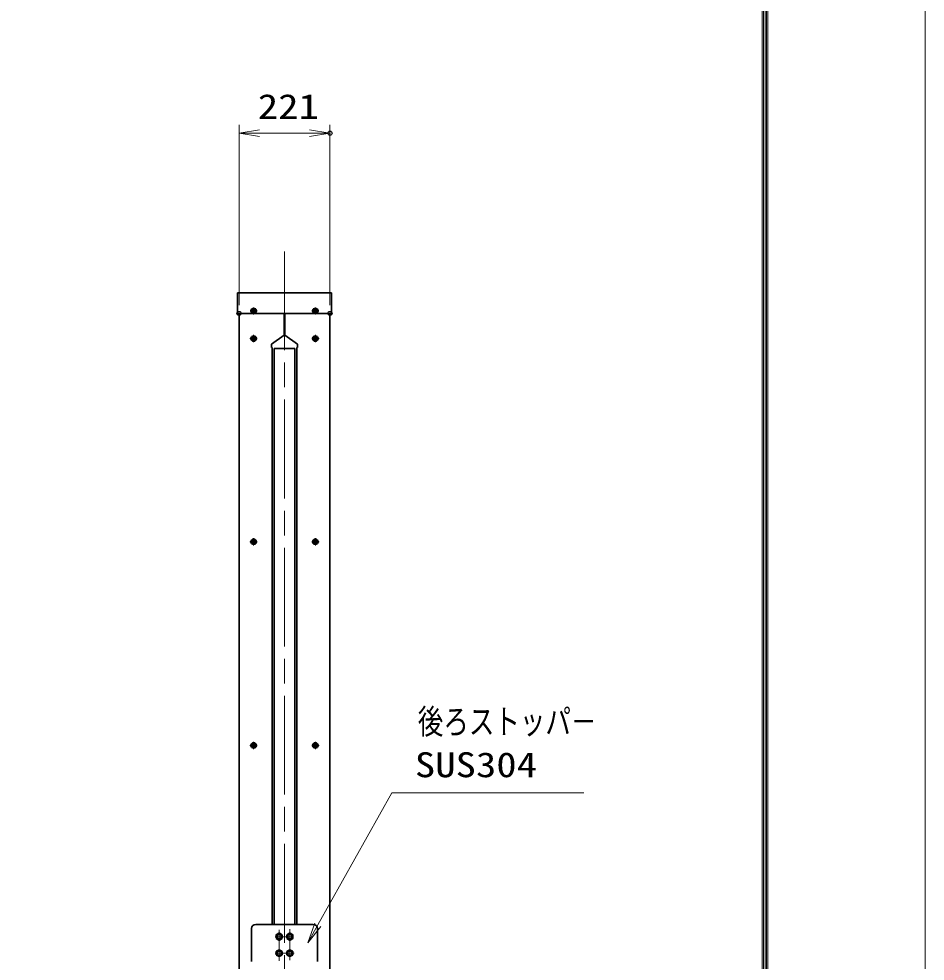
# Model space of a CAD drawing. Units: millimetres at full size, sheet at 1:20; details may follow other scales. Extents: x -5940 to 5940, y -4200 to 4200.
# Drawn here: x 3738 to 5940, y -959 to 1332 of the extents above; entities that cross this region are included whole.
import ezdxf
from ezdxf.enums import TextEntityAlignment as Align

# ---------------------------------------------------------------- set-up
doc = ezdxf.new("R2010")
doc.units = ezdxf.units.MM
doc.header["$LTSCALE"] = 20
doc.header["$PDMODE"] = 32
doc.header["$PDSIZE"] = 10
doc.linetypes.add('USER1', pattern=[18, 12, -1.5, 3, -1.5])
doc.linetypes.add('USER2', pattern=[9, 6, -0.75, 1.5, -0.75])
for name, color, linetype, lineweight in [('0-0_D-TTL', 7, 'Continuous', 18), ('0-1_軸線', 200, 'USER1', 15), ('0-2_寸法線', 4, 'Continuous', 18), ('0-3_0', 7, 'Continuous', 18), ('0-5_外形線', 7, 'Continuous', 35), ('0-9_AM_0N', 7, 'Continuous', 50)]:
    doc.layers.add(name, color=color, linetype=linetype, lineweight=lineweight)
doc.layers.add('0-4_Defpoints', color=7, linetype='Continuous')
doc.styles.add('ＭＳ ゴシック', font='')
doc.styles.get('ＭＳ ゴシック').set_extended_font_data('MS Gothic')

# ---------------------------------------------------------------- blocks, each defined once
blk = doc.blocks.new('_Open')
at = {"layer": '0-3_0'}
blk.add_line((-20, 3.333), (0, 0), dxfattribs=at)
blk.add_lwpolyline([(-20, -3.333), (0, 0), (-20, 0)], dxfattribs=at)
blk = doc.blocks.new('U10')
at = {"layer": '0-9_AM_0N'}
blk.add_lwpolyline([(671075.8, 427831.9), (671205.8, 427756.9), (671335.8, 427831.9), (671335.8, 427982), (671205.8, 428057.1), (671075.8, 427982)], close=True, dxfattribs=at)
blk.add_circle((671205.8, 427907), 130, dxfattribs=at)
blk = doc.blocks.new('U11')
at = {"layer": '0-9_AM_0N'}
blk.add_lwpolyline([(670555.8, 427831.9), (670685.8, 427756.9), (670815.8, 427831.9), (670815.8, 427982), (670685.8, 428057.1), (670555.8, 427982)], close=True, dxfattribs=at)
blk.add_circle((670685.8, 427907), 130, dxfattribs=at)
blk = doc.blocks.new('U12')
at = {"layer": '0-9_AM_0N'}
blk.add_lwpolyline([(671075.8, 428631.9), (671205.8, 428556.9), (671335.8, 428631.9), (671335.8, 428782), (671205.8, 428857.1), (671075.8, 428782)], close=True, dxfattribs=at)
blk.add_circle((671205.8, 428707), 130, dxfattribs=at)
blk = doc.blocks.new('S14')
at = {"layer": '0-2_寸法線'}
for points in [[(7040929.9, 2436945.4), (7031605.9, 2436945.4), (7028013.6, 2430521.6), (7027525.5, 2429648.8)], [(7027868.2, 2430603), (7027525.5, 2429648.8), (7028159.1, 2430440.3)]]:
    blk.add_lwpolyline(points, dxfattribs=at)
at = {"layer": '0-2_寸法線', "color": 254, "style": 'ＭＳ ゴシック'}
for s, width, p in [('後ろストッパ－', 0.75, (7032865.9, 2439442.2)), ('SUS304', 1.2, (7032721.9, 2437342.2))]:
    blk.add_text(s, height=1212, dxfattribs=dict(at, width=width)).set_placement(p, align=Align.BOTTOM_LEFT)

msp = doc.modelspace()

# ---------------------------------------------------------------- linework, layer by layer
at = {"layer": '0-0_D-TTL'}
for points in [[(-5940, -4200), (5940, -4200), (5940, 4200), (-5940, 4200)], [(-5558.14, 3889.71), (5558.14, 3889.71), (5558.14, -3888.86), (-5558.14, -3888.86)], [(-5554.61, 3886.18), (5554.61, 3886.18), (5554.61, -3885.32), (-5554.61, -3885.32)], [(-5551.07, 3882.64), (5551.07, 3882.64), (5551.07, -3881.79), (-5551.07, -3881.79)], [(-5547.54, 3879.11), (5547.54, 3879.11), (5547.54, -3878.25), (-5547.54, -3878.25)], [(-5544, 3875.57), (5544, 3875.57), (5544, -3874.71), (-5544, -3874.71)]]:
    msp.add_lwpolyline(points, close=True, dxfattribs=at)
at = {"layer": '0-1_軸線'}
for p, q in [((4383.65, 766.16), (4383.65, -1283.26)), ((4308.65, 554.5), (4299.75, 554.5)), ((4308.65, 554.5), (4308.65, 563.4)), ((4308.65, 554.5), (4317.56, 554.5)), ((4308.65, 554.5), (4308.65, 545.59)), ((4458.65, 554.5), (4449.75, 554.5)), ((4458.65, 554.5), (4458.65, 563.4)), ((4458.65, 554.5), (4467.56, 554.5)), ((4458.65, 554.5), (4458.65, 545.59)), ((4308.65, 60.7), (4308.65, 69.6)), ((4458.65, 60.7), (4458.65, 69.6)), ((4308.65, 60.7), (4299.75, 60.7)), ((4308.65, 60.7), (4317.56, 60.7)), ((4308.65, 60.7), (4308.65, 51.79)), ((4458.65, 60.7), (4449.75, 60.7)), ((4458.65, 60.7), (4467.56, 60.7)), ((4458.65, 60.7), (4458.65, 51.79)), ((4308.65, -434.3), (4299.75, -434.3)), ((4308.65, -434.3), (4308.65, -425.4)), ((4308.65, -434.3), (4317.56, -434.3)), ((4308.65, -434.3), (4308.65, -443.21)), ((4458.65, -434.3), (4449.75, -434.3)), ((4458.65, -434.3), (4458.65, -425.4)), ((4458.65, -434.3), (4467.56, -434.3)), ((4458.65, -434.3), (4458.65, -443.21)), ((4370.65, -882.25), (4370.65, -958.13)), ((4396.65, -880.67), (4396.65, -956.55)), ((4405.5, -899.3), (4361.24, -899.3)), ((4407.08, -939.3), (4361.24, -939.3))]:
    msp.add_line(p, q, dxfattribs=at)
at = {"layer": '0-1_軸線', "linetype": 'USER2'}
for p, q in [((4308.65, 621.7), (4300.08, 621.7)), ((4308.65, 621.7), (4308.65, 630.27)), ((4308.65, 621.7), (4317.22, 621.7)), ((4308.65, 621.7), (4308.65, 613.13)), ((4458.65, 621.7), (4450.45, 621.7)), ((4458.65, 621.7), (4458.65, 629.9)), ((4458.65, 621.7), (4466.85, 621.7)), ((4458.65, 621.7), (4458.65, 613.5))]:
    msp.add_line(p, q, dxfattribs=at)
at = {"layer": '0-2_寸法線'}
for p, q in [((4273.15, 635.7), (4273.15, 1073.73)), ((4273.15, 1053.73), (4494.15, 1053.73)), ((4494.15, 635.7), (4494.15, 1073.73))]:
    msp.add_line(p, q, dxfattribs=at)
at = {"layer": '0-4_Defpoints'}
for p in [(4494.15, 1053.73), (4273.15, 615.7), (4494.15, 615.7)]:
    msp.add_point(p, dxfattribs=at)
at = {"layer": '0-5_外形線'}
for p, q in [((4269.25, 616.9), (4269.25, 664.5)), ((4496.85, 665.7), (4270.45, 665.7)), ((4283.65, 665.7), (4483.65, 665.7)), ((4498.05, 664.5), (4498.05, 616.9)), ((4496.85, 615.7), (4270.45, 615.7)), ((4273.15, 615.7), (4273.15, -1029.3)), ((4494.15, 615.7), (4494.15, -1029.3)), ((4352.45, 541), (4352.45, 533.07)), ((4352.45, 533.07), (4353.65, 533.07)), ((4353.65, -869.3), (4353.65, 533.07)), ((4358.65, -869.3), (4358.65, 530.7)), ((4358.65, 530.7), (4408.65, 530.7)), ((4408.65, -869.3), (4408.65, 530.7)), ((4413.65, -869.3), (4413.65, 533.07)), ((4414.85, 533.07), (4413.65, 533.07)), ((4414.85, 541), (4414.85, 533.07)), ((4453.65, -869.3), (4313.65, -869.3)), ((4303.65, -959.3), (4303.65, -879.3)), ((4463.65, -959.3), (4463.65, -879.3))]:
    msp.add_line(p, q, dxfattribs=at)
for points in [[(4383.15, 615.7), (4383.15, 563), (4352.45, 541)], [(4384.15, 615.7), (4384.15, 563), (4414.85, 541)]]:
    msp.add_lwpolyline(points, dxfattribs=at)
for centre, radius, start, end in [((4270.45, 664.5), 1.2, 90, 180), ((4496.85, 664.5), 1.2, 0, 90), ((4270.45, 616.9), 1.2, 180, 270), ((4496.85, 616.9), 1.2, 270, 0), ((4313.65, -879.3), 10, 90, 180), ((4453.65, -879.3), 10, 0, 90)]:
    msp.add_arc(centre, radius, start, end, dxfattribs=at)
at = {"layer": '0-9_AM_0N'}
for p, q in [((4308.34, 622.01), (4306.15, 622.01)), ((4306.15, 621.39), (4306.15, 622.01)), ((4308.34, 621.39), (4306.15, 621.39)), ((4308.34, 624.2), (4308.96, 624.2)), ((4308.34, 622.01), (4308.34, 624.2)), ((4308.34, 621.39), (4308.34, 619.2)), ((4308.34, 619.2), (4308.96, 619.2)), ((4308.96, 622.01), (4308.96, 624.2)), ((4308.96, 622.01), (4311.15, 622.01)), ((4308.96, 621.39), (4311.15, 621.39)), ((4308.96, 621.39), (4308.96, 619.2)), ((4311.15, 621.39), (4311.15, 622.01)), ((4458.34, 622.01), (4456.15, 622.01)), ((4456.15, 621.39), (4456.15, 622.01)), ((4458.34, 621.39), (4456.15, 621.39)), ((4458.34, 624.2), (4458.96, 624.2)), ((4458.34, 622.01), (4458.34, 624.2)), ((4458.34, 621.39), (4458.34, 619.2)), ((4458.34, 619.2), (4458.96, 619.2)), ((4458.96, 622.01), (4458.96, 624.2)), ((4458.96, 622.01), (4461.15, 622.01)), ((4458.96, 621.39), (4461.15, 621.39)), ((4458.96, 621.39), (4458.96, 619.2)), ((4461.15, 621.39), (4461.15, 622.01)), ((4308.34, 554.81), (4306.15, 554.81)), ((4306.15, 554.19), (4306.15, 554.81)), ((4308.34, 554.19), (4306.15, 554.19)), ((4308.34, 557), (4308.96, 557)), ((4308.34, 554.81), (4308.34, 557)), ((4308.34, 554.19), (4308.34, 552)), ((4308.34, 552), (4308.96, 552)), ((4308.96, 554.81), (4308.96, 557)), ((4308.96, 554.81), (4311.15, 554.81)), ((4308.96, 554.19), (4311.15, 554.19)), ((4308.96, 554.19), (4308.96, 552)), ((4311.15, 554.19), (4311.15, 554.81)), ((4458.34, 554.81), (4456.15, 554.81)), ((4456.15, 554.19), (4456.15, 554.81)), ((4458.34, 554.19), (4456.15, 554.19)), ((4458.96, 557), (4458.34, 557)), ((4458.34, 554.81), (4458.34, 557)), ((4458.34, 554.19), (4458.34, 552)), ((4458.96, 552), (4458.34, 552)), ((4458.96, 554.81), (4458.96, 557)), ((4458.96, 554.81), (4461.15, 554.81)), ((4458.96, 554.19), (4461.15, 554.19)), ((4458.96, 554.19), (4458.96, 552)), ((4461.15, 554.19), (4461.15, 554.81)), ((4308.34, 61.01), (4306.15, 61.01)), ((4306.15, 60.39), (4306.15, 61.01)), ((4308.34, 60.39), (4306.15, 60.39)), ((4308.34, 63.2), (4308.96, 63.2)), ((4308.34, 61.01), (4308.34, 63.2)), ((4308.34, 60.39), (4308.34, 58.2)), ((4308.34, 58.2), (4308.96, 58.2)), ((4308.96, 61.01), (4308.96, 63.2)), ((4308.96, 61.01), (4311.15, 61.01)), ((4308.96, 60.39), (4311.15, 60.39)), ((4308.96, 60.39), (4308.96, 58.2)), ((4311.15, 60.39), (4311.15, 61.01)), ((4458.34, 61.01), (4456.15, 61.01)), ((4456.15, 60.39), (4456.15, 61.01)), ((4458.34, 60.39), (4456.15, 60.39)), ((4458.96, 63.2), (4458.34, 63.2)), ((4458.34, 61.01), (4458.34, 63.2)), ((4458.34, 60.39), (4458.34, 58.2)), ((4458.96, 58.2), (4458.34, 58.2)), ((4458.96, 61.01), (4458.96, 63.2)), ((4458.96, 61.01), (4461.15, 61.01)), ((4458.96, 60.39), (4461.15, 60.39)), ((4458.96, 60.39), (4458.96, 58.2)), ((4461.15, 60.39), (4461.15, 61.01)), ((4308.34, -433.99), (4306.15, -433.99)), ((4306.15, -434.61), (4306.15, -433.99)), ((4308.34, -434.61), (4306.15, -434.61)), ((4308.34, -431.8), (4308.96, -431.8)), ((4308.34, -433.99), (4308.34, -431.8)), ((4308.34, -434.61), (4308.34, -436.8)), ((4308.96, -433.99), (4308.96, -431.8)), ((4308.96, -433.99), (4311.15, -433.99)), ((4308.96, -434.61), (4311.15, -434.61)), ((4308.96, -434.61), (4308.96, -436.8)), ((4311.15, -434.61), (4311.15, -433.99)), ((4458.34, -433.99), (4456.15, -433.99)), ((4456.15, -434.61), (4456.15, -433.99)), ((4458.34, -434.61), (4456.15, -434.61)), ((4458.96, -431.8), (4458.34, -431.8)), ((4458.34, -433.99), (4458.34, -431.8)), ((4458.34, -434.61), (4458.34, -436.8)), ((4458.96, -433.99), (4458.96, -431.8)), ((4458.96, -433.99), (4461.15, -433.99)), ((4458.96, -434.61), (4461.15, -434.61)), ((4458.96, -434.61), (4458.96, -436.8)), ((4461.15, -434.61), (4461.15, -433.99)), ((4308.34, -436.8), (4308.96, -436.8)), ((4458.96, -436.8), (4458.34, -436.8))]:
    msp.add_line(p, q, dxfattribs=at)
for centre in [(4308.65, 621.7), (4308.65, 621.7), (4458.65, 621.7), (4458.65, 621.7), (4308.65, 554.5), (4308.65, 554.5), (4458.65, 554.5), (4458.65, 554.5), (4308.65, 60.7), (4308.65, 60.7), (4458.65, 60.7), (4458.65, 60.7), (4308.65, -434.3), (4308.65, -434.3), (4458.65, -434.3), (4458.65, -434.3)]:
    msp.add_circle(centre, 5.9, dxfattribs=at)

# ---------------------------------------------------------------- block references
at = {"layer": '0-2_寸法線', "xscale": 2.5, "yscale": 2.5, "rotation": 180}
msp.add_blockref('_Open', (4273.15, 1053.73), dxfattribs=at)
at = {"layer": '0-2_寸法線'}
for name, p, xscale, yscale in [('_Open', (4494.15, 1053.73), 2.5, 2.5), ('S14', (-346935.79, -122396.89), 0.05, 0.05)]:
    msp.add_blockref(name, p, dxfattribs=dict(at, xscale=xscale, yscale=yscale))
at = {"layer": '0-9_AM_0N', "xscale": 0.05, "yscale": 0.05}
for name, p in [('U12', (-29189.64, -22334.65)), ('U12', (-29163.64, -22334.65)), ('U11', (-29163.64, -22334.65)), ('U10', (-29163.64, -22334.65))]:
    msp.add_blockref(name, p, dxfattribs=at)

# ---------------------------------------------------------------- texts
at = {"layer": '0-2_寸法線', "color": 254, "style": 'ＭＳ ゴシック', "width": 1.2}
msp.add_text('221', height=60.56, dxfattribs=at).set_placement((4318.85, 1070.07), align=Align.BOTTOM_LEFT)

doc.saveas('drawing.dxf')
